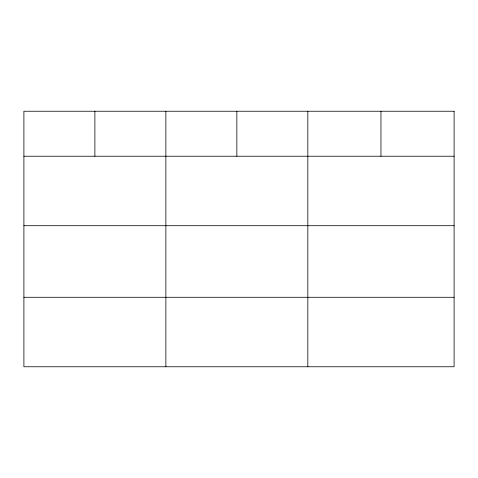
<?xml version="1.0" encoding="UTF-8"?>
<svg xmlns="http://www.w3.org/2000/svg" width="478" height="478" viewBox="0 0 478 478"><rect width="100%" height="100%" fill="white"/><g stroke="black" fill="none" stroke-linecap="round" stroke-linejoin="round"><path stroke-width="0.72" d="M23.9 156.228L454.1 156.228M23.9 225.706L454.1 225.706M23.9 297.286L454.1 297.286M380.966 111.237L380.966 156.228M307.832 111.237L307.832 366.763M236.849 111.237L236.849 156.228M165.866 111.237L165.866 366.763M94.883 111.237L94.883 156.228M454.1 111.237L23.9 111.237L23.9 366.763L454.1 366.763L454.1 111.237"/></g></svg>
